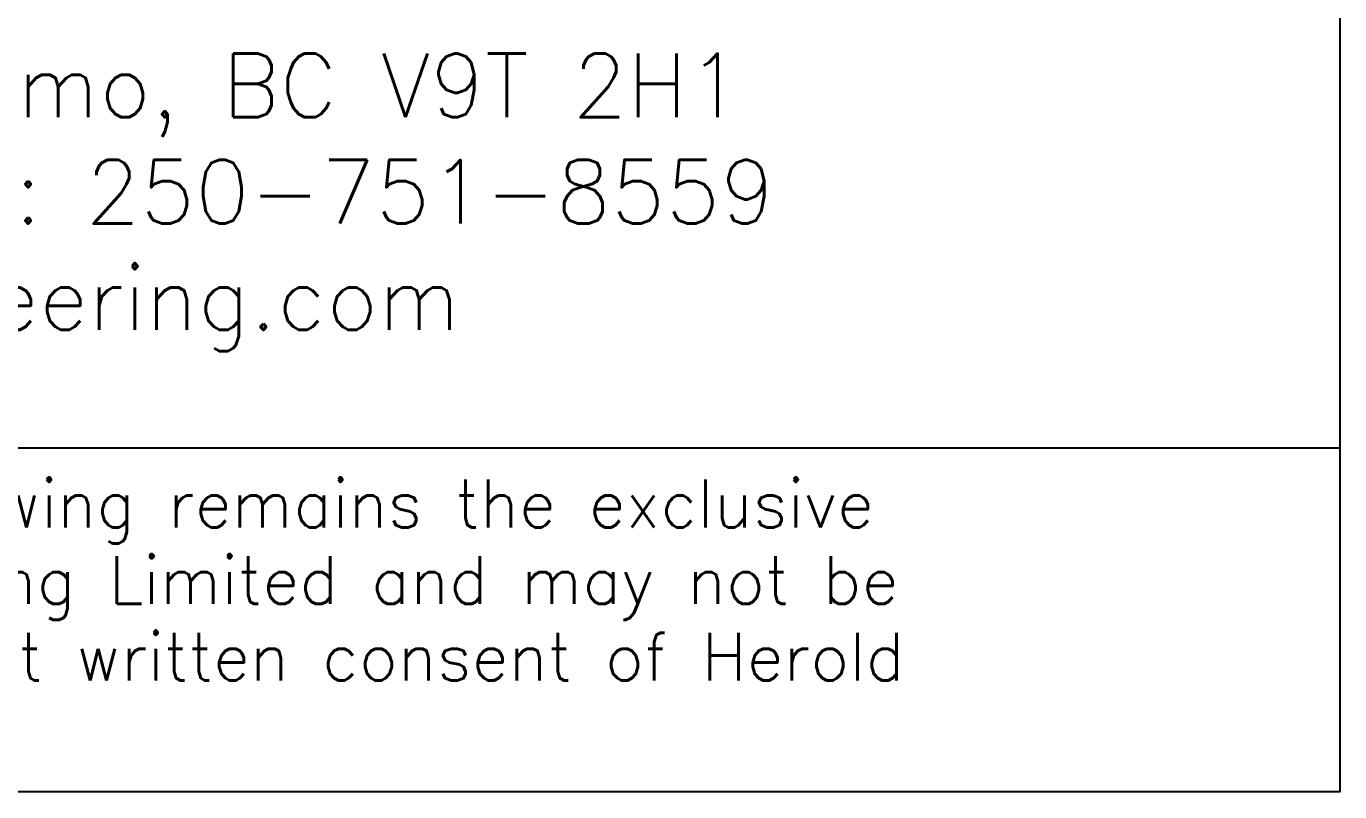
# Model space of a CAD drawing. Extents: x 0 to 3, y 0 to 1.88.
# Drawn here: x 1.393 to 3, y 0 to 0.938 of the extents above; entities that cross this region are included whole.
import ezdxf

# ---------------------------------------------------------------- set-up
doc = ezdxf.new("R2010")
doc.units = 0
doc.header["$LTSCALE"] = 10
doc.header["$MEASUREMENT"] = 0
doc.layers.add('BDR-18', color=1, linetype='Continuous')
doc.layers.add('BDR-25', color=4, linetype='Continuous')
doc.styles.add('HEL-Logo2', font='romans.shx')

msp = doc.modelspace()

# ---------------------------------------------------------------- linework, layer by layer
at = {"layer": 'BDR-18', "ltscale": 8}
msp.add_line((0, 0.421), (3, 0.421), dxfattribs=at)
at = {"layer": 'Defpoints'}
msp.add_lwpolyline([(0, 0), (0, 1.875), (3, 1.875), (3, 0)], close=True, dxfattribs=at)

# ---------------------------------------------------------------- texts
at = {"layer": 'BDR-25', "insert": (0.0722, 0.7218), "char_height": 0.078125, "width": 2.813008, "attachment_point": 4, "style": 'HEL-Logo2'}
msp.add_mtext('3701 Shenton Rd, Nanaimo, BC V9T 2H1 \\PTel: 250-751-8558 Fax: 250-751-8559 \\PEmail: mail@heroldengineering.com', dxfattribs=at)
at = {"layer": 'BDR-25', "insert": (0.2326, 0.3823), "char_height": 0.0585938, "width": 2.661134, "attachment_point": 1, "line_spacing_factor": 0.96, "style": 'HEL-Logo2'}
msp.add_mtext('Copyright reserved. This drawing remains the exclusive  property of Herold Engineering Limited and may not be  reused or reproduced without written consent of Herold  Engineering Limited.', dxfattribs=at)

doc.saveas('drawing.dxf')
